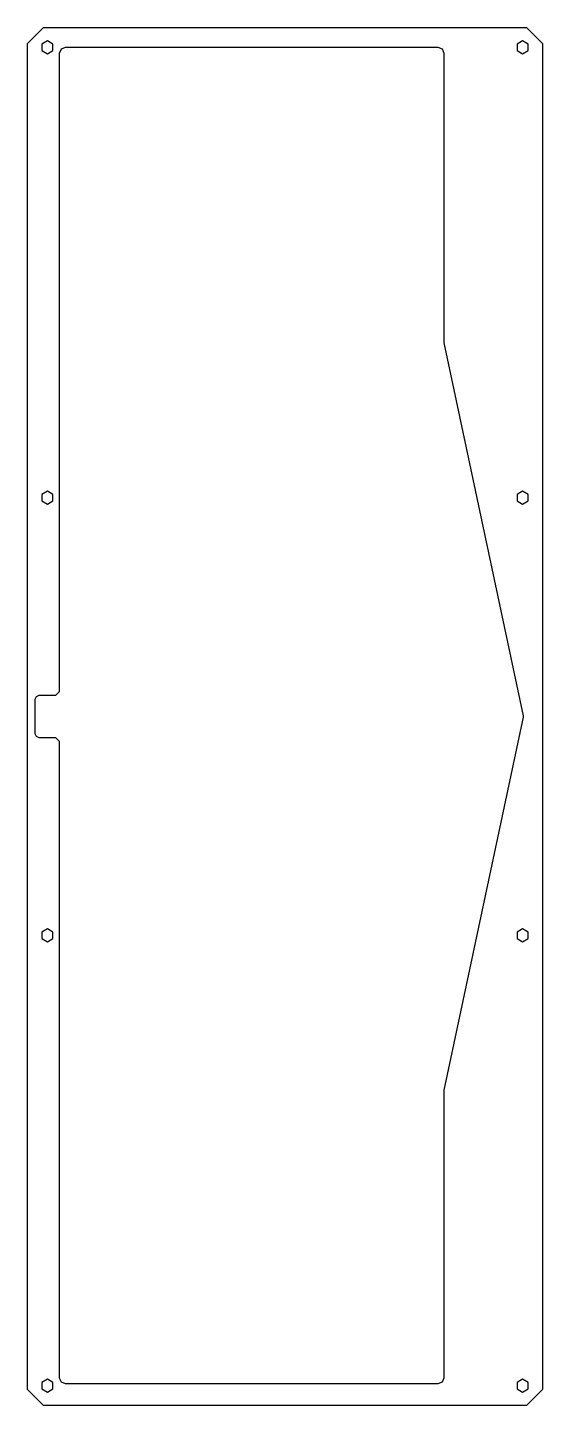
# Model space of a CAD drawing. Header units: millimetres. Extents: x 527 to 657, y 18 to 366.
import ezdxf

# ---------------------------------------------------------------- set-up
doc = ezdxf.new("R2010")
doc.units = ezdxf.units.MM
doc.layers.get('0').update_dxf_attribs({"linetype": 'CONTINUOUS'})

msp = doc.modelspace()

# ---------------------------------------------------------------- linework, layer by layer
for points in [[(531.147628, 17.599807), (527.147628, 21.599804), (527.147628, 362.399806), (531.147628, 366.399803), (653.397627, 366.399803), (657.397627, 362.399806), (657.397627, 21.599804), (653.397627, 17.599807)], [(530.740331, 362.212302), (530.740331, 360.587298), (532.147626, 359.774795), (533.554922, 360.587298), (533.554922, 362.212302), (532.147626, 363.024805)], [(650.990331, 362.212302), (650.990331, 360.587298), (652.397627, 359.774795), (653.804922, 360.587298), (653.804922, 362.212302), (652.397627, 363.024805)], [(535.616966, 23.569151), (536.677626, 23.12981), (631.017626, 23.12981), (632.078289, 23.56915), (632.517629, 24.629812), (632.517629, 97.164645), (632.539483, 97.372555), (652.608933, 191.791895), (652.608933, 192.207714), (632.539483, 286.627055), (632.517629, 286.834965), (632.517629, 359.868564), (632.078289, 360.929226), (631.017626, 361.368566), (536.677626, 361.368566), (535.616966, 360.929225), (535.177627, 359.868564), (535.177627, 198.275007), (534.177629, 197.275014), (530.005729, 197.275014), (529.298615, 196.982115), (529.005728, 196.274995), (529.005728, 187.724614), (529.298615, 187.017495), (530.005729, 186.724595), (534.177629, 186.724595), (535.177627, 185.724603), (535.177627, 24.629812)], [(530.740331, 246.587309), (532.147626, 245.774806), (533.554922, 246.587309), (533.554922, 248.212313), (532.147626, 249.024816), (530.740331, 248.212313)], [(650.990331, 248.212313), (650.990331, 246.587309), (652.397627, 245.774806), (653.804922, 246.587309), (653.804922, 248.212313), (652.397627, 249.024816)], [(533.554922, 135.787296), (533.554922, 137.412301), (532.147626, 138.224803), (530.740331, 137.412301), (530.740331, 135.787296), (532.147626, 134.974794)], [(652.397627, 138.224803), (650.990331, 137.412301), (650.990331, 135.787296), (652.397627, 134.974794), (653.804922, 135.787296), (653.804922, 137.412301)], [(530.740331, 21.787307), (532.147626, 20.974805), (533.554922, 21.787307), (533.554922, 23.412312), (532.147626, 24.224814), (530.740331, 23.412312)], [(652.397627, 24.224814), (650.990331, 23.412312), (650.990331, 21.787307), (652.397627, 20.974805), (653.804922, 21.787307), (653.804922, 23.412312)]]:
    msp.add_lwpolyline(points, close=True)

doc.saveas('drawing.dxf')
